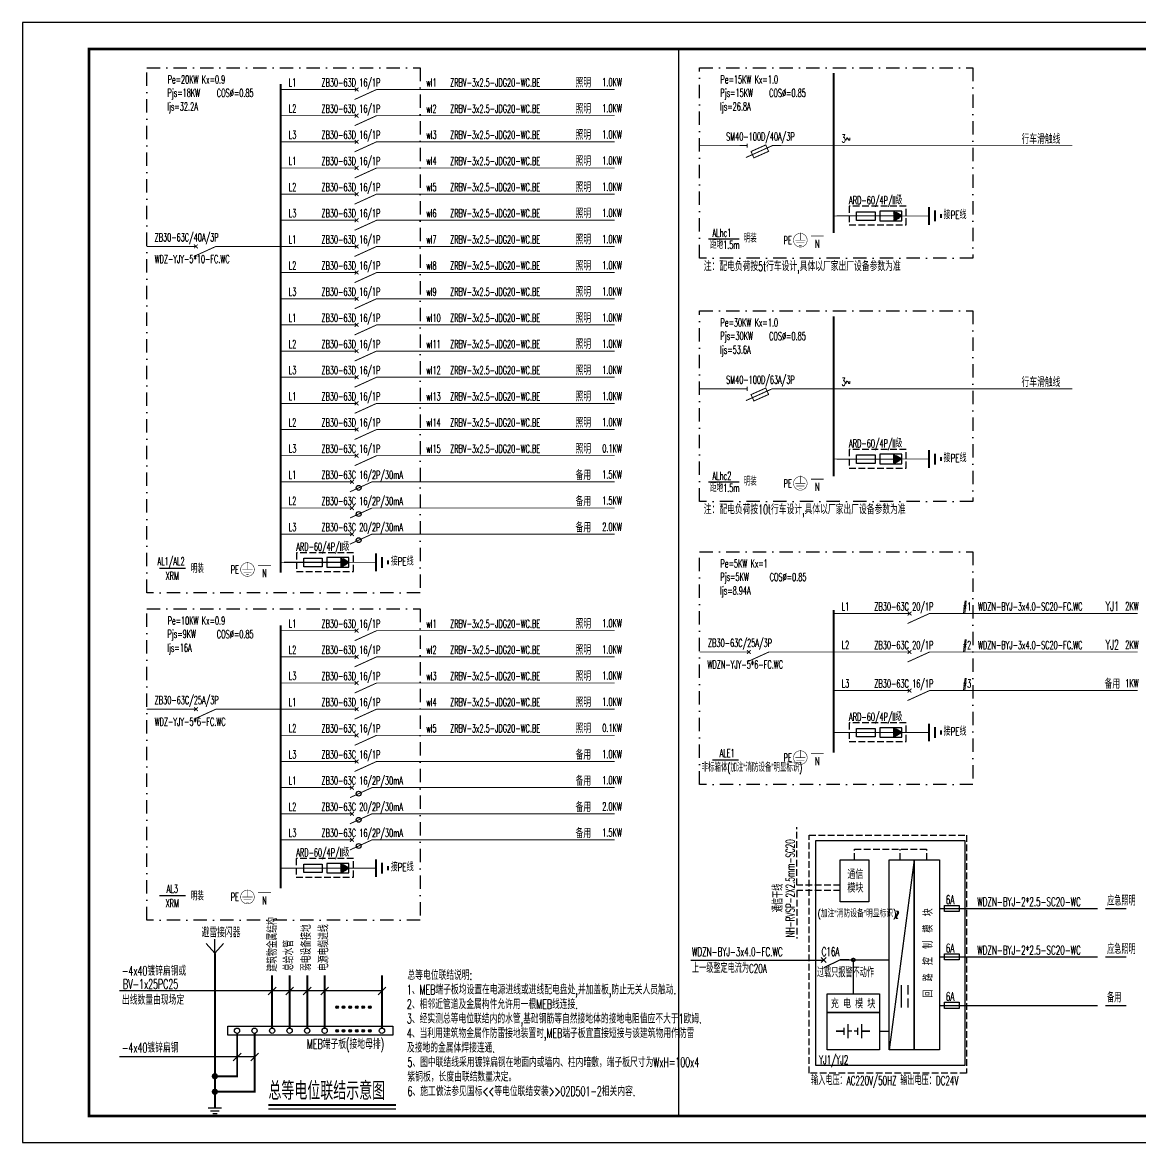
# Model space of a CAD drawing. Extents: x 1751103 to 2598738, y -609732 to 659428.
# Drawn here: x 2088390 to 2130336, y 117181 to 159181 of the extents above; entities that cross this region are included whole.
import ezdxf
from ezdxf.enums import TextEntityAlignment as Align

# ---------------------------------------------------------------- set-up
doc = ezdxf.new("R2010")
doc.units = 0
doc.header["$LTSCALE"] = 1000
doc.header["$MEASUREMENT"] = 0
for name, pattern in [('ACAD_ISO02W100', [15, 12, -3]), ('DASH', [0.35, 0.25, -0.1]), ('DASHDOTX2', [2, 1, -0.5, 0, -0.5])]:
    doc.linetypes.add(name, pattern=pattern)
doc.layers.get('0').update_dxf_attribs({"linetype": 'CONTINUOUS'})
for name, color, linetype in [('DIM-照明', 4, 'CONTINUOUS'), ('DOTLN', 2, 'CONTINUOUS'), ('E-SB', 3, 'CONTINUOUS'), ('E-电气标注', 4, 'CONTINUOUS'), ('ELEMENT', 3, 'CONTINUOUS'), ('EQUIP_标注', 4, 'CONTINUOUS'), ('LZQ', 200, 'CONTINUOUS'), ('PUB_TEXT', 7, 'CONTINUOUS'), ('TEL_TEXT', 7, 'CONTINUOUS'), ('TEL_TITLE', 7, 'CONTINUOUS'), ('WIRE-母线', 6, 'CONTINUOUS'), ('WIRE-照明', 1, 'CONTINUOUS'), ('WIRE-系统', 4, 'CONTINUOUS'), ('XTT', 3, 'CONTINUOUS'), ('ZXP', 7, 'CONTINUOUS'), ('电气', 7, 'CONTINUOUS'), ('系统层', 7, 'CONTINUOUS')]:
    doc.layers.add(name, color=color, linetype=linetype)
doc.styles.add('-宋体', font='', dxfattribs={"width": 0.8})
doc.styles.add('HZTXT', font='txt', dxfattribs={"width": 0.7, "height": 300, "bigfont": 'HZTXT'})
doc.styles.add('IDQSTYLE', font='simplex.shx', dxfattribs={"width": 0.7, "bigfont": 'hztxt.shx'})
doc.styles.get("Standard").update_dxf_attribs({"font": 'gbenor.shx', "bigfont": 'gbcbig.shx'})
doc.styles.add('STY53', font='COMPLEX', dxfattribs={"width": 0.6, "bigfont": 'HZTXT'})
doc.styles.add('TXT', font='ros.shx', dxfattribs={"width": 0.8, "height": 300, "bigfont": 'hzs.shx'})
doc.styles.get('-宋体').set_extended_font_data('SimSun')

# ---------------------------------------------------------------- blocks, each defined once
blk = doc.blocks.new('$ELEMENT$00000454')
at = {"const_width": 0.0233}
for points in [[(0, 0), (0, -0.375)], [(-0.25, -0.375), (0.25, -0.375)], [(-0.188, -0.5), (0.188, -0.5)], [(-0.062, -0.625), (0.062, -0.625)]]:
    blk.add_lwpolyline(points, dxfattribs=at)
blk.add_lwpolyline([(0, -0.04, 1), (0, -0.707, 1), (0, -0.04, 1)], format="xyb", dxfattribs=at)
at = {"flags": 9}
blk.add_attdef('S', (0, 0), '', height=0.00000667, dxfattribs=at)
blk = doc.blocks.new('$ELEMENT$00000497')
at = {"const_width": 0.0233}
for points in [[(0, 0), (0, -0.25)], [(0, -1), (0, -0.75), (-0.25, -0.2)], [(-0.047, -0.297), (0.047, -0.203)], [(-0.047, -0.203), (0.047, -0.297)]]:
    blk.add_lwpolyline(points, dxfattribs=at)
at = {"flags": 9}
blk.add_attdef('S', (0, 0), '', height=0.00000667, dxfattribs=at)
blk = doc.blocks.new('$ELEMENT$00000525')
at = {"const_width": 0.0233}
for points in [[(0, 0), (0, -0.25)], [(-0.25, -0.2), (0, -0.75), (0, -1)], [(-0.047, -0.203), (0.047, -0.297)], [(0.047, -0.203), (-0.047, -0.297)]]:
    blk.add_lwpolyline(points, dxfattribs=at)
blk.add_circle((-0.151, -0.417), 0.0615)
at = {"flags": 9}
blk.add_attdef('S', (0, 0), '', height=0.00000667, dxfattribs=at)
blk = doc.blocks.new('$ELEMENT$00000529')
at = {"const_width": 0.0233}
for points in [[(0, 0), (0, -0.183)], [(-0.291, -0.342), (-0.139, -0.275), (0.017, -0.625), (-0.136, -0.693), (-0.291, -0.342)], [(0, -1), (0, -0.78), (-0.283, -0.152)], [(-0.05, -0.183), (0.05, -0.183)]]:
    blk.add_lwpolyline(points, dxfattribs=at)
at = {"flags": 9}
blk.add_attdef('S', (0, 0), '', height=0.00000667, dxfattribs=at)

msp = doc.modelspace()

# ---------------------------------------------------------------- hatches: boundary and pattern name
at = {"layer": 'DIM-照明', "linetype": 'BYBLOCK'}
for points in [[(2100241, 122257, 1), (2100143, 122257, 1)], [(2100488, 122257, 1), (2100389, 122257, 1)], [(2100734, 122257, 1), (2100636, 122257, 1)], [(2100981, 122257, 1), (2100882, 122257, 1)], [(2101227, 122257, 1), (2101128, 122257, 1)], [(2101473, 122257, 1), (2101375, 122257, 1)], [(2100241, 121368, 1), (2100143, 121368, 1)], [(2100488, 121368, 1), (2100389, 121368, 1)], [(2100734, 121368, 1), (2100636, 121368, 1)], [(2100981, 121368, 1), (2100882, 121368, 1)], [(2101227, 121368, 1), (2101128, 121368, 1)], [(2101473, 121368, 1), (2101375, 121368, 1)]]:
    msp.add_hatch(color=256, dxfattribs=at).paths.add_polyline_path(points)
h = msp.add_hatch(color=256, dxfattribs=at)
edge = h.paths.add_edge_path()
edge.add_ellipse((2095610, 119669), major_axis=(-9, 118), ratio=1, start_angle=0, end_angle=360)
h = msp.add_hatch(color=256, dxfattribs=at)
edge = h.paths.add_edge_path()
edge.add_ellipse((2095610, 119087), major_axis=(-9, 118), ratio=1, start_angle=0, end_angle=360)
at = {"layer": '电气'}
h = msp.add_hatch(dxfattribs=at)
h.set_pattern_fill('ANSI31', color=256, scale=100, style=0)
h.set_pattern_definition([(45, (2599920.477, 137870.388), (-7.07106781, 7.07106781), [])])
h.paths.add_polyline_path([(2121378, 151924), (2121075, 152103), (2121075, 151745)])
h = msp.add_hatch(dxfattribs=at)
h.set_pattern_fill('ANSI31', color=256, scale=100, style=0)
h.set_pattern_definition([(45, (2599918.881, 128755.143), (-7.07106781, 7.07106781), [])])
h.paths.add_polyline_path([(2121376, 142809), (2121073, 142988), (2121073, 142630)])
h = msp.add_hatch(dxfattribs=at)
h.set_pattern_fill('ANSI31', color=256, scale=100, style=0)
h.set_pattern_definition([(45, (2579181.573, 124881.649), (-7.07106781, 7.07106781), [])])
h.paths.add_polyline_path([(2100639, 138936), (2100336, 139115), (2100336, 138757)])
h = msp.add_hatch(dxfattribs=at)
h.set_pattern_fill('ANSI31', color=256, scale=100, style=0)
h.set_pattern_definition([(45, (2599918.881, 118502.354), (-7.07106781, 7.07106781), [])])
h.paths.add_polyline_path([(2121376, 132556), (2121073, 132735), (2121073, 132377)])
h = msp.add_hatch(dxfattribs=at)
h.set_pattern_fill('ANSI31', color=256, scale=100, style=0)
h.set_pattern_definition([(45, (2579179.976, 113416.538), (-7.07106781, 7.07106781), [])])
h.paths.add_polyline_path([(2100637, 127471), (2100334, 127650), (2100334, 127292)])

# ---------------------------------------------------------------- linework, layer by layer
at = {"color": 250}
msp.add_line((2112999, 158181), (2112999, 118181), dxfattribs=at)
at = {"color": 4, "linetype": 'DASH'}
for p, q in [((2119600, 128185, 7220), (2122318, 128185, 7223)), ((2119600, 127779, 7220), (2119600, 128185, 7220)), ((2121321, 127780, 7223), (2121321, 128185, 7223)), ((2122318, 127780, 7223), (2122318, 128185, 7223))]:
    msp.add_line(p, q, dxfattribs=at)
at = {"color": 7}
for p, q in [((2121848, 127780, 7223), (2120907, 120654, 7223)), ((2119396, 124031, 10835), (2119062, 124031, 10835)), ((2121353, 123082, 3612), (2121353, 122248, 3612)), ((2121600, 123082, 3612), (2121600, 122729, 3612)), ((2121600, 122588, 3612), (2121600, 122248, 3612)), ((2118580, 122063, 7223), (2120536, 122063, 7223)), ((2119210, 121226, 7223), (2119210, 121478, 7223)), ((2119366, 121097, 7223), (2119366, 121620, 7223)), ((2119728, 121226, 7223), (2119728, 121478, 7223)), ((2119884, 121097, 7223), (2119884, 121620, 7223)), ((2118915, 121358, 7223), (2119210, 121358, 7223)), ((2119210, 121358, 7223), (2118915, 121358, 7223)), ((2119503, 121358, 7223), (2119366, 121358, 7223)), ((2119728, 121358, 7223), (2119591, 121358, 7223)), ((2119884, 121358, 7223), (2120179, 121358, 7223)), ((2120179, 121358, 7223), (2119884, 121358, 7223))]:
    msp.add_line(p, q, dxfattribs=at)
for p, q in [((2129024, 125956, 14446), (2129799, 125956, 14446)), ((2129024, 124141, 14446), (2129799, 124141, 14446)), ((2129024, 122326, 14446), (2129799, 122326, 14446))]:
    msp.add_line(p, q)
at = {"color": 1}
for p, q in [((2118148, 124024, 11423), (2118449, 124024, 10835)), ((2119062, 124031, 10835), (2120907, 124031, 7223)), ((2119558, 124029, 7223), (2119558, 122758, 7223)), ((2120536, 121358, 7223), (2120907, 121358, 7223))]:
    msp.add_line(p, q, dxfattribs=at)
at = {"color": 7, "linetype": 'ACAD_ISO02W100'}
for p, q in [((2118541, 124118, 10835), (2118357, 123930, 10835)), ((2118357, 124118, 10835), (2118541, 123930, 10835)), ((2119062, 124031, 10835), (2118452, 123730, 10835))]:
    msp.add_line(p, q, dxfattribs=at)
at = {"color": 3, "linetype": 'CONTINUOUS', "const_width": 27}
for points in [[(2121378, 151924), (2122396, 151924)], [(2121376, 142809), (2122394, 142809)], [(2100639, 138936), (2101657, 138936)], [(2121376, 132556), (2122394, 132556)], [(2100637, 127471), (2101655, 127471)]]:
    msp.add_lwpolyline(points, dxfattribs=at)
at = {"ltscale": 10, "const_width": 50}
for points in [[(2114127, 151058), (2115282, 151058)], [(2114127, 141943), (2115282, 141943)], [(2093528, 138713), (2094515, 138713)], [(2114267, 131521), (2115254, 131521)], [(2093528, 126435), (2094515, 126435)]]:
    msp.add_lwpolyline(points, dxfattribs=at)
at = {"color": 4, "linetype": 'DASH', "elevation": 7220}
for points in [[(2117445, 126834), (2117445, 129013)], [(2119062, 126834), (2117445, 126834)], [(2119062, 126638), (2117445, 126638)], [(2117445, 126638), (2117445, 124833)]]:
    msp.add_lwpolyline(points, dxfattribs=at)
msp.add_lwpolyline([(2118148, 128510), (2123741, 128510), (2123741, 120074), (2118148, 120074)], close=True)
at = {"color": 7, "elevation": 7220}
msp.add_lwpolyline([(2120138, 127779), (2120138, 126209), (2119062, 126209), (2119062, 127779)], close=True, dxfattribs=at)
at = {"color": 7, "elevation": 7223}
for points in [[(2121848, 127780), (2121848, 120654), (2120907, 120654), (2120907, 127780), (2121848, 127780)], [(2122789, 127780), (2122789, 120654), (2121848, 120654), (2121848, 127780), (2122789, 127780)]]:
    msp.add_lwpolyline(points, dxfattribs=at)
at = {"elevation": 7223}
for points in [[(2120536, 122063), (2118580, 122063), (2118580, 122758), (2120536, 122758)], [(2118580, 122063), (2120536, 122063), (2120536, 120654), (2118580, 120654)]]:
    msp.add_lwpolyline(points, close=True, dxfattribs=at)
at = {"color": 7, "linetype": 'ACAD_ISO02W100'}
msp.add_circle((2119558, 124029, 7223), 62.5, dxfattribs=at)
at = {"layer": 'DIM-照明', "ltscale": 1.2}
for q in [(2095610, 124807), (2095289, 124643), (2095931, 124643)]:
    msp.add_line((2095610, 124279), q, dxfattribs=at)
at = {"layer": 'DIM-照明', "ltscale": 1200}
for p, q in [((2101879, 122866), (2092037, 122866)), ((2097098, 120395), (2092037, 120395)), ((2095363, 118481), (2095856, 118481)), ((2095446, 118376), (2095774, 118376)), ((2095528, 118274), (2095692, 118274))]:
    msp.add_line(p, q, dxfattribs=at)
at = {"layer": 'DIM-照明', "linetype": 'BYBLOCK'}
for p, q in [((2097904, 123011), (2097613, 122721)), ((2098561, 123011), (2098270, 122721)), ((2099218, 123011), (2098927, 122721)), ((2099875, 123011), (2099584, 122721)), ((2102025, 123011), (2101734, 122721)), ((2096592, 120540), (2096301, 120250)), ((2097243, 120540), (2096953, 120250))]:
    msp.add_line(p, q, dxfattribs=at)
at = {"layer": 'DIM-照明', "ltscale": 1.2, "const_width": 73.9}
for points in [[(2095610, 118481), (2095610, 124279)], [(2097758, 121475), (2097758, 123454)], [(2098416, 121475), (2098416, 123454)], [(2099073, 121475), (2099073, 123454)], [(2099730, 121475), (2099730, 123454)], [(2101879, 121475), (2101879, 123454)], [(2096446, 121278), (2096446, 119669), (2095610, 119669)], [(2097098, 121278), (2097098, 119087), (2095610, 119087)]]:
    msp.add_lwpolyline(points, dxfattribs=at)
at = {"layer": 'DIM-照明', "linetype": 'BYBLOCK'}
msp.add_lwpolyline([(2096100, 121544), (2102286, 121544), (2102286, 121215), (2096100, 121215)], close=True, dxfattribs=at)
for centre, radius in [((2100192, 122257), 49.3), ((2100438, 122257), 49.3), ((2100685, 122257), 49.3), ((2100931, 122257), 49.3), ((2101178, 122257), 49.3), ((2101424, 122257), 49.3), ((2096441, 121376), 98.8), ((2097098, 121376), 98.8), ((2097757, 121376), 98.8), ((2098414, 121376), 98.8), ((2099071, 121376), 98.8), ((2099728, 121376), 98.8), ((2100192, 121368), 49.3), ((2100438, 121368), 49.3), ((2100685, 121368), 49.3), ((2100931, 121368), 49.3), ((2101178, 121368), 49.3), ((2101424, 121368), 49.3), ((2101878, 121376), 98.8)]:
    msp.add_circle(centre, radius, dxfattribs=at)
at = {"layer": 'DOTLN', "color": 2, "linetype": 'DASH'}
for points in [[(2119405, 151588), (2121546, 151588), (2121546, 152288), (2119405, 152288)], [(2119403, 142473), (2121545, 142473), (2121545, 143173), (2119403, 143173)], [(2098666, 138599), (2100808, 138599), (2100808, 139299), (2098666, 139299)], [(2119403, 132220), (2121545, 132220), (2121545, 132920), (2119403, 132920)], [(2098664, 127134), (2100806, 127134), (2100806, 127834), (2098664, 127834)]]:
    msp.add_lwpolyline(points, close=True, dxfattribs=at)
at = {"layer": 'DOTLN', "linetype": 'DASH'}
for points in [[(2121378, 151924), (2121075, 152103), (2121075, 151745), (2121378, 151924)], [(2121376, 142809), (2121073, 142988), (2121073, 142630), (2121376, 142809)], [(2100639, 138936), (2100336, 139115), (2100336, 138757), (2100639, 138936)], [(2121376, 132556), (2121073, 132735), (2121073, 132377), (2121376, 132556)], [(2100637, 127471), (2100334, 127650), (2100334, 127292), (2100637, 127471)]]:
    msp.add_lwpolyline(points, dxfattribs=at)
at = {"layer": 'E-电气标注', "color": 2, "linetype": 'DASH'}
msp.add_lwpolyline([(2117898, 128712), (2123806, 128712), (2123806, 119785), (2117898, 119785)], close=True, dxfattribs=at)
at = {"layer": 'EQUIP_标注', "const_width": 70}
msp.add_lwpolyline([(2097620, 118592), (2102399, 118592)], dxfattribs=at)
at = {"layer": 'EQUIP_标注'}
msp.add_lwpolyline([(2097620, 118452), (2102399, 118452)], dxfattribs=at)
at = {"layer": 'LZQ', "linetype": 'DASHDOTX2', "ltscale": 0.5}
for points in [[(2093052, 157482), (2103311, 157482), (2103311, 137799), (2093052, 137799)], [(2113791, 157482), (2124049, 157482), (2124049, 150337), (2113791, 150337)], [(2113791, 148367), (2124049, 148367), (2124049, 141222), (2113791, 141222)], [(2113791, 139333), (2124049, 139333), (2124049, 130607), (2113791, 130607)], [(2093052, 137191), (2103311, 137191), (2103311, 125521), (2093052, 125521)]]:
    msp.add_lwpolyline(points, close=True, dxfattribs=at)
at = {"layer": 'TEL_TITLE', "color": 4}
msp.add_lwpolyline([(2088390, 117181), (2162690, 117181), (2162690, 159181), (2088390, 159181)], close=True, dxfattribs=at)
at = {"layer": 'TEL_TITLE', "color": 4, "const_width": 100}
msp.add_lwpolyline([(2090890, 118181), (2161690, 118181), (2161690, 158181), (2090890, 158181)], close=True, dxfattribs=at)
at = {"layer": 'WIRE-母线', "ltscale": 10, "const_width": 80}
for points in [[(2118820, 157279), (2118820, 151282)], [(2098081, 156872), (2098081, 138552)], [(2118820, 148163), (2118820, 142167)], [(2118820, 137156), (2118820, 131806)], [(2098081, 136581), (2098081, 126720)]]:
    msp.add_lwpolyline(points, dxfattribs=at)
at = {"layer": 'WIRE-照明', "const_width": 40}
for points in [[(2120553, 151924), (2121075, 151924)], [(2120552, 142809), (2121073, 142809)], [(2099815, 138936), (2100336, 138936)], [(2120552, 132556), (2121073, 132556)], [(2099813, 127471), (2100334, 127471)]]:
    msp.add_lwpolyline(points, dxfattribs=at)
at = {"layer": 'WIRE-系统', "ltscale": 10}
for points, const_width in [([(2098080, 156665), (2100552, 156665)], 35), ([(2101877, 156665), (2110611, 156665)], 35), ([(2098080, 155685), (2100552, 155685)], 35), ([(2101877, 155685), (2110611, 155685)], 35), ([(2098080, 154704), (2100552, 154704)], 35), ([(2101877, 154704), (2110611, 154704)], 35), ([(2118820, 154560), (2127779, 154560)], 35), ([(2098080, 153723), (2100552, 153723)], 35), ([(2101877, 153723), (2110611, 153723)], 35), ([(2098080, 152743), (2100552, 152743)], 35), ([(2101877, 152743), (2110611, 152743)], 35), ([(2098080, 151762), (2100552, 151762)], 35), ([(2101877, 151762), (2110611, 151762)], 35), ([(2098080, 150781), (2100552, 150781)], 35), ([(2101877, 150781), (2110611, 150781)], 35), ([(2117972, 151171), (2118452, 151171)], 28), ([(2098080, 149801), (2100552, 149801)], 35), ([(2101877, 149801), (2110611, 149801)], 35), ([(2098080, 148820), (2100552, 148820)], 35), ([(2101877, 148820), (2110611, 148820)], 35), ([(2098080, 147839), (2100552, 147839)], 35), ([(2101877, 147839), (2110611, 147839)], 35), ([(2098080, 146859), (2100552, 146859)], 35), ([(2101877, 146859), (2110611, 146859)], 35), ([(2098080, 145878), (2100552, 145878)], 35), ([(2101877, 145878), (2110611, 145878)], 35), ([(2118820, 145445), (2127779, 145445)], 35), ([(2098080, 144897), (2100552, 144897)], 35), ([(2101877, 144897), (2110611, 144897)], 35), ([(2098080, 143917), (2100552, 143917)], 35), ([(2101877, 143917), (2110611, 143917)], 35), ([(2098080, 142936), (2100552, 142936)], 35), ([(2101877, 142936), (2110611, 142936)], 35), ([(2098080, 141955), (2100552, 141955)], 35), ([(2101877, 141955), (2110611, 141955)], 35), ([(2117972, 142055), (2118452, 142055)], 28), ([(2098080, 140974), (2100552, 140974)], 35), ([(2101877, 140974), (2110611, 140974)], 35), ([(2098080, 139994), (2100552, 139994)], 35), ([(2101877, 139994), (2110611, 139994)], 35), ([(2097233, 138825), (2097713, 138825)], 28), ([(2118820, 137019), (2121293, 137019)], 35), ([(2122793, 137019), (2130228, 137019)], 35), ([(2098080, 136374), (2100552, 136374)], 35), ([(2101877, 136374), (2110611, 136374)], 35), ([(2098080, 135393), (2100552, 135393)], 35), ([(2101877, 135393), (2110611, 135393)], 35), ([(2118820, 135574), (2121293, 135574)], 35), ([(2122793, 135574), (2130228, 135574)], 35), ([(2098080, 134413), (2100552, 134413)], 35), ([(2101877, 134413), (2110611, 134413)], 35), ([(2118820, 134129), (2121293, 134129)], 35), ([(2122793, 134129), (2130228, 134129)], 35), ([(2098080, 133432), (2100552, 133432)], 35), ([(2101877, 133432), (2110611, 133432)], 35), ([(2098080, 132451), (2100552, 132451)], 35), ([(2101877, 132451), (2110611, 132451)], 35), ([(2098080, 131471), (2100552, 131471)], 35), ([(2101877, 131471), (2110611, 131471)], 35), ([(2117972, 131773), (2118452, 131773)], 28), ([(2098080, 130490), (2100552, 130490)], 35), ([(2101877, 130490), (2110611, 130490)], 35), ([(2098080, 129509), (2100552, 129509)], 35), ([(2101877, 129509), (2110611, 129509)], 35), ([(2098080, 128529), (2100552, 128529)], 35), ([(2101877, 128529), (2110611, 128529)], 35), ([(2097233, 126548), (2097713, 126548)], 28)]:
    msp.add_lwpolyline(points, dxfattribs=dict(at, const_width=const_width))
at = {"layer": 'WIRE-系统', "const_width": 35}
for points in [[(2115435, 154560), (2113790, 154560)], [(2116560, 154560), (2118818, 154560)], [(2094710, 150781), (2093051, 150781)], [(2095835, 150781), (2098080, 150781)], [(2115435, 145445), (2113790, 145445)], [(2116560, 145445), (2118818, 145445)], [(2115452, 135574), (2113793, 135574)], [(2116577, 135574), (2118822, 135574)], [(2094713, 133432), (2093054, 133432)], [(2095838, 133432), (2098083, 133432)]]:
    msp.add_lwpolyline(points, dxfattribs=at)
at = {"layer": 'XTT', "color": 3, "linetype": 'CONTINUOUS'}
for p, q in [((2122789, 125956, 7223), (2123741, 125956, 7223)), ((2123741, 125956, 14446), (2128716, 125956, 14446)), ((2113469, 124024, 941), (2118148, 124024, 10201)), ((2122789, 124141, 7223), (2123741, 124141, 7223)), ((2123741, 124141, 14446), (2128716, 124141, 14446)), ((2122789, 122326, 7223), (2123741, 122326, 7223)), ((2123741, 122326, 14446), (2128716, 122326, 14446))]:
    msp.add_line(p, q, dxfattribs=at)
for points, const_width in [([(2118820, 151924), (2120553, 151924)], 27), ([(2118941, 151924), (2120553, 151924)], 40), ([(2118818, 142809), (2120552, 142809)], 27), ([(2118939, 142809), (2120552, 142809)], 40), ([(2098081, 138936), (2099815, 138936)], 27), ([(2098202, 138936), (2099815, 138936)], 40), ([(2118818, 132556), (2120552, 132556)], 27), ([(2118939, 132556), (2120552, 132556)], 40), ([(2098080, 127471), (2099813, 127471)], 27), ([(2098200, 127471), (2099813, 127471)], 40)]:
    msp.add_lwpolyline(points, dxfattribs=dict(at, const_width=const_width))
for points in [[(2122977, 126075), (2123528, 126075), (2123528, 125843), (2122977, 125843)], [(2122977, 124260), (2123528, 124260), (2123528, 124028), (2122977, 124028)], [(2122977, 122445), (2123528, 122445), (2123528, 122212), (2122977, 122212)]]:
    msp.add_lwpolyline(points, close=True, dxfattribs=at)
at = {"layer": '电气'}
for points in [[(2119685, 152078), (2120375, 152078), (2120375, 151758), (2119685, 151758)], [(2119683, 142962), (2120374, 142962), (2120374, 142643), (2119683, 142643)], [(2098946, 139089), (2099636, 139089), (2099636, 138770), (2098946, 138770)], [(2119683, 132710), (2120374, 132710), (2120374, 132390), (2119683, 132390)], [(2098944, 127624), (2099635, 127624), (2099635, 127305), (2098944, 127305)]]:
    msp.add_lwpolyline(points, close=True, dxfattribs=at)
at = {"layer": '电气', "const_width": 72}
for points in [[(2122396, 151590), (2122396, 152259)], [(2122621, 151719), (2122621, 152130)], [(2122846, 151847), (2122846, 152002)], [(2122394, 142475), (2122394, 143143)], [(2122619, 142603), (2122619, 143015)], [(2122844, 142732), (2122844, 142886)], [(2101657, 138601), (2101657, 139270)], [(2101882, 138730), (2101882, 139141)], [(2102107, 138859), (2102107, 139013)], [(2122394, 132222), (2122394, 132891)], [(2122619, 132351), (2122619, 132762)], [(2122844, 132479), (2122844, 132634)], [(2101655, 127136), (2101655, 127805)], [(2101880, 127265), (2101880, 127676)], [(2102105, 127393), (2102105, 127548)]]:
    msp.add_lwpolyline(points, dxfattribs=at)
at = {"layer": '系统层', "color": 1, "linetype": 'CONTINUOUS'}
for points in [[(2120553, 151745), (2121378, 151745), (2121378, 152103), (2120553, 152103)], [(2120552, 142630), (2121376, 142630), (2121376, 142988), (2120552, 142988)], [(2099815, 138757), (2100639, 138757), (2100639, 139115), (2099815, 139115)], [(2120552, 132377), (2121376, 132377), (2121376, 132735), (2120552, 132735)], [(2099813, 127292), (2100637, 127292), (2100637, 127650), (2099813, 127650)]]:
    msp.add_lwpolyline(points, close=True, dxfattribs=at)

# ---------------------------------------------------------------- block references
at = {"layer": 'E-SB', "xscale": 1573.714285714319, "yscale": 1573.714285714319, "zscale": 1573.714285714286, "rotation": 90}
for p in [(2115291, 154560), (2115291, 145445)]:
    msp.add_blockref('$ELEMENT$00000529', p, dxfattribs=at)
at = {"layer": 'ELEMENT', "ltscale": 10, "xscale": 1500, "yscale": 1500, "rotation": 89.99999999089307}
for p in [(2100552, 156665), (2100552, 155685), (2100552, 154704), (2100552, 153723), (2100552, 152743), (2100552, 151762), (2094523, 150781), (2100552, 150781), (2100552, 149801), (2100552, 148820), (2100552, 147839), (2100552, 146859), (2100552, 145878), (2100552, 144897), (2100552, 143917), (2100552, 142936), (2121293, 137019), (2100552, 136374), (2115265, 135574), (2121293, 135574), (2100552, 135393), (2100552, 134413), (2121293, 134129), (2094526, 133432), (2100552, 133432), (2100552, 132451), (2100552, 131471)]:
    msp.add_blockref('$ELEMENT$00000497', p, dxfattribs=at)
at = {"layer": 'ELEMENT', "ltscale": 100, "xscale": 768, "yscale": 768, "zscale": 768}
for p in [(2117572, 151301), (2117572, 142185), (2096833, 138955), (2117572, 131903), (2096833, 126678)]:
    msp.add_blockref('$ELEMENT$00000454', p, dxfattribs=at)
at = {"layer": 'ELEMENT', "xscale": 1500, "yscale": 1500, "rotation": 89.99999999089307}
for p in [(2100377, 141955), (2100377, 140974), (2100377, 139994), (2100377, 130490), (2100377, 129509), (2100377, 128529)]:
    msp.add_blockref('$ELEMENT$00000525', p, dxfattribs=at)

# ---------------------------------------------------------------- texts
at = {"color": 7, "style": 'TXT', "width": 0.55}
msp.add_text('~', height=891, rotation=90, dxfattribs=at).set_placement((2121630, 125529, 10835))
at = {"layer": 'PUB_TEXT', "color": 7, "ltscale": 10, "style": 'STY53', "width": 0.6}
for s, height, p in [('Pe=20KW Kx=0.9', 300, (2093838, 156892)), ('ZB30-63D 16/1P', 300, (2099607, 156776)), ('1.0KW', 300, (2110143, 156791)), ('Pe=15KW Kx=1.0', 300, (2114577, 156892)), ('Pjs=18KW', 300, (2093829, 156393)), ('COS%%C=0.85', 300, (2095682, 156385)), ('L1', 300, (2098379, 156780)), ('wl1', 300, (2103540, 156777)), ('ZRBV-3x2.5-JDG20-WC.BE', 300, (2104433, 156776)), ('Pjs=15KW', 300, (2114568, 156393)), ('COS%%C=0.85', 300, (2116399, 156385)), ('Ijs=32.2A', 300, (2093823, 155875)), ('L2', 300, (2098379, 155799)), ('ZB30-63D 16/1P', 300, (2099607, 155795)), ('wl2', 300, (2103540, 155796)), ('ZRBV-3x2.5-JDG20-WC.BE', 300, (2104433, 155795)), ('1.0KW', 300, (2110143, 155810)), ('Ijs=26.8A', 300, (2114562, 155875)), ('L3', 300, (2098379, 154819)), ('ZB30-63D 16/1P', 300, (2099607, 154815)), ('wl3', 300, (2103540, 154815)), ('ZRBV-3x2.5-JDG20-WC.BE', 300, (2104433, 154815)), ('1.0KW', 300, (2110143, 154830)), ('SM40-100D/40A/3P', 300, (2114786, 154750)), ('3~', 300, (2119118, 154676)), ('ZB30-63D 16/1P', 300, (2099607, 153834)), ('1.0KW', 300, (2110143, 153849)), ('L1', 300, (2098379, 153838)), ('wl4', 300, (2103540, 153835)), ('ZRBV-3x2.5-JDG20-WC.BE', 300, (2104433, 153834)), ('L2', 300, (2098379, 152857)), ('ZB30-63D 16/1P', 300, (2099607, 152853)), ('wl5', 300, (2103540, 152854)), ('ZRBV-3x2.5-JDG20-WC.BE', 300, (2104433, 152853)), ('1.0KW', 300, (2110143, 152868)), ('ARD-60/4P/II级', 300, (2119400, 152362)), ('L3', 300, (2098379, 151877)), ('ZB30-63D 16/1P', 300, (2099607, 151873)), ('wl6', 300, (2103540, 151873)), ('ZRBV-3x2.5-JDG20-WC.BE', 300, (2104433, 151873)), ('1.0KW', 300, (2110143, 151888)), ('ZB30-63C/40A/3P', 300, (2093349, 150971)), ('ZB30-63D 16/1P', 300, (2099607, 150892)), ('1.0KW', 300, (2110143, 150907)), ('ALhc1', 300, (2114276, 151146)), ('明装', 300, (2115447, 150933)), ('L1', 300, (2098379, 150896)), ('wl7', 300, (2103540, 150893)), ('ZRBV-3x2.5-JDG20-WC.BE', 300, (2104433, 150892)), ('距地1.5m', 300, (2114188, 150694)), ('WDZ-YJY-5*10-FC.WC', 300, (2093349, 150160)), ('L2', 300, (2098379, 149915)), ('ZB30-63D 16/1P', 300, (2099607, 149911)), ('wl8', 300, (2103540, 149912)), ('ZRBV-3x2.5-JDG20-WC.BE', 300, (2104433, 149911)), ('1.0KW', 300, (2110143, 149926)), ('注：配电负荷按5t行车设计,具体以厂家出厂设备参数为准', 360, (2113950, 149859)), ('L3', 300, (2098379, 148935)), ('ZB30-63D 16/1P', 300, (2099607, 148930)), ('wl9', 300, (2103540, 148931)), ('ZRBV-3x2.5-JDG20-WC.BE', 300, (2104433, 148930)), ('1.0KW', 300, (2110143, 148946)), ('ZB30-63D 16/1P', 300, (2099607, 147950)), ('1.0KW', 300, (2110143, 147965)), ('L1', 300, (2098379, 147954)), ('wl10', 300, (2103540, 147951)), ('ZRBV-3x2.5-JDG20-WC.BE', 300, (2104433, 147950)), ('Pe=30KW Kx=1.0', 300, (2114577, 147777)), ('Pjs=30KW', 300, (2114568, 147278)), ('COS%%C=0.85', 300, (2116399, 147270)), ('L2', 300, (2098379, 146973)), ('ZB30-63D 16/1P', 300, (2099607, 146969)), ('wl11', 300, (2103540, 146970)), ('ZRBV-3x2.5-JDG20-WC.BE', 300, (2104433, 146969)), ('1.0KW', 300, (2110143, 146984)), ('Ijs=53.6A', 300, (2114562, 146760)), ('L3', 300, (2098379, 145992)), ('ZB30-63D 16/1P', 300, (2099607, 145988)), ('wl12', 300, (2103540, 145989)), ('ZRBV-3x2.5-JDG20-WC.BE', 300, (2104433, 145988)), ('1.0KW', 300, (2110143, 146003)), ('SM40-100D/63A/3P', 300, (2114786, 145635)), ('3~', 300, (2119118, 145560)), ('ZB30-63D 16/1P', 300, (2099607, 145008)), ('1.0KW', 300, (2110143, 145023)), ('L1', 300, (2098379, 145012)), ('wl13', 300, (2103540, 145008)), ('ZRBV-3x2.5-JDG20-WC.BE', 300, (2104433, 145008)), ('L2', 300, (2098379, 144031)), ('ZB30-63D 16/1P', 300, (2099607, 144027)), ('wl14', 300, (2103540, 144028)), ('ZRBV-3x2.5-JDG20-WC.BE', 300, (2104433, 144027)), ('1.0KW', 300, (2110143, 144042)), ('L3', 300, (2098379, 143050)), ('ZB30-63C 16/1P', 300, (2099607, 143046)), ('wl15', 300, (2103540, 143047)), ('ZRBV-3x2.5-JDG20-WC.BE', 300, (2104433, 143046)), ('0.1KW', 300, (2110143, 143061)), ('ARD-60/4P/II级', 300, (2119399, 143247)), ('ZB30-63C 16/2P/30mA', 300, (2099607, 142066)), ('1.5KW', 300, (2110143, 142081)), ('L1', 300, (2098379, 142070)), ('ALhc2', 300, (2114276, 142030)), ('明装', 300, (2115447, 141818)), ('距地1.5m', 300, (2114188, 141579)), ('L2', 300, (2098379, 141089)), ('ZB30-63C 16/2P/30mA', 300, (2099607, 141085)), ('1.5KW', 300, (2110143, 141100)), ('注：配电负荷按10t行车设计,具体以厂家出厂设备参数为准', 360, (2113950, 140743)), ('L3', 300, (2098379, 140108)), ('ZB30-63C 20/2P/30mA', 300, (2099607, 140104)), ('2.0KW', 300, (2110143, 140119)), ('ARD-60/4P/II级', 300, (2098661, 139373)), ('AL1/AL2', 300, (2093457, 138825)), ('Pe=5KW Kx=1', 300, (2114577, 138743)), ('明装', 300, (2094710, 138544)), ('XRM', 300, (2093758, 138282)), ('Pjs=5KW', 300, (2114568, 138244)), ('COS%%C=0.85', 300, (2116421, 138236)), ('Ijs=8.94A', 300, (2114562, 137726)), ('L1', 300, (2119120, 137134)), ('ZB30-63C 20/1P', 300, (2120348, 137130)), ('#1', 300, (2123667, 137131)), ('WDZN-BYJ-3x4.0-SC20-FC.WC', 300, (2124237, 137130)), ('2KW', 300, (2129760, 137145)), ('Pe=10KW Kx=0.9', 300, (2093838, 136601)), ('L1', 300, (2098379, 136489)), ('ZB30-63D 16/1P', 300, (2099607, 136485)), ('wl1', 300, (2103540, 136485)), ('ZRBV-3x2.5-JDG20-WC.BE', 300, (2104433, 136485)), ('1.0KW', 300, (2110143, 136500)), ('Pjs=9KW', 300, (2093829, 136102)), ('COS%%C=0.85', 300, (2095682, 136094)), ('ZB30-63C/25A/3P', 300, (2114110, 135764)), ('Ijs=16A', 300, (2093823, 135584)), ('L2', 300, (2098379, 135508)), ('ZB30-63D 16/1P', 300, (2099607, 135504)), ('wl2', 300, (2103540, 135505)), ('ZRBV-3x2.5-JDG20-WC.BE', 300, (2104433, 135504)), ('1.0KW', 300, (2110143, 135519)), ('L2', 300, (2119120, 135689)), ('ZB30-63C 20/1P', 300, (2120348, 135685)), ('#2', 300, (2123667, 135686)), ('WDZN-BYJ-3x4.0-SC20-FC.WC', 300, (2124237, 135685)), ('2KW', 300, (2129760, 135700)), ('WDZN-YJY-5*6-FC.WC', 300, (2114091, 134953)), ('L3', 300, (2098379, 134527)), ('ZB30-63D 16/1P', 300, (2099607, 134523)), ('wl3', 300, (2103540, 134524)), ('ZRBV-3x2.5-JDG20-WC.BE', 300, (2104433, 134523)), ('1.0KW', 300, (2110143, 134538)), ('L3', 300, (2119120, 134244)), ('ZB30-63C 16/1P', 300, (2120348, 134240)), ('#3', 300, (2123667, 134241)), ('1KW', 300, (2129760, 134255)), ('ZB30-63C/25A/3P', 300, (2093352, 133622)), ('L1', 300, (2098379, 133547)), ('ZB30-63D 16/1P', 300, (2099607, 133543)), ('wl4', 300, (2103540, 133543)), ('ZRBV-3x2.5-JDG20-WC.BE', 300, (2104433, 133543)), ('1.0KW', 300, (2110143, 133558)), ('ARD-60/4P/II级', 300, (2119399, 132994)), ('WDZ-YJY-5*6-FC.WC', 300, (2093352, 132810)), ('L2', 300, (2098379, 132566)), ('ZB30-63C 16/1P', 300, (2099607, 132562)), ('wl5', 300, (2103540, 132563)), ('ZRBV-3x2.5-JDG20-WC.BE', 300, (2104433, 132562)), ('0.1KW', 300, (2110143, 132577)), ('L3', 300, (2098379, 131585)), ('ZB30-63C 16/1P', 300, (2099607, 131581)), ('1.0KW', 300, (2110143, 131596)), ('ALE1', 300, (2114542, 131634)), ('非标箱体(加注“消防设备”明显标识)', 300, (2113869, 131091)), ('L1', 300, (2098379, 130605)), ('ZB30-63C 16/2P/30mA', 300, (2099607, 130601)), ('1.0KW', 300, (2110143, 130616)), ('L2', 300, (2098379, 129624)), ('ZB30-63C 20/2P/30mA', 300, (2099607, 129620)), ('2.0KW', 300, (2110143, 129635)), ('L3', 300, (2098379, 128643)), ('ZB30-63C 16/2P/30mA', 300, (2099607, 128639)), ('1.5KW', 300, (2110143, 128654)), ('ARD-60/4P/II级', 300, (2098660, 127908)), ('AL3', 300, (2093803, 126548)), ('明装', 300, (2094710, 126266)), ('6A', 330, (2123028, 126123, 2889)), ('应急照明', 330, (2129079, 126072, 10835)), ('XRM', 300, (2093758, 126005)), ('WDZN-BYJ-2*2.5-SC20-WC', 330, (2124209, 126046, 7223)), ('避雷接闪器', 360, (2095110, 124881)), ('WDZN-BYJ-3x4.0-FC.WC', 330, (2113508, 124170, 15022)), ('C16A', 330, (2118370, 124175, 10835)), ('6A', 330, (2123028, 124308, 2889)), ('WDZN-BYJ-2*2.5-SC20-WC', 330, (2124209, 124231, 7223)), ('应急照明', 330, (2129079, 124257, 10835)), ('上一级整定电流为C20A', 330, (2113508, 123547, 15022)), ('-4x40镀锌扁钢或', 360, (2092125, 123440)), ('总等电位联结说明:', 360, (2102833, 123281, 602)), ('过载只报警不动作', 330, (2118195, 123384, 10835)), ('BV-1x25PC25', 360, (2092162, 122944)), ('1、MEB端子板均设置在电源进线或进线配电盘处,并加盖板,防止无关人员触动.', 360, (2102814, 122737, 602)), ('出线数量由现场定', 360, (2092125, 122354)), ('6A', 330, (2123028, 122493, 2889)), ('备用', 330, (2129079, 122442, 10835)), ('2、相邻近管道及金属构件允许用一根MEB线连接.', 360, (2102814, 122192, 602)), ('3、经实测总等电位联结内的水管,基础钢筋等自然接地体的接地电阻值应不大于1欧姆.', 360, (2102814, 121648, 602)), ('4、当利用建筑物金属作防雷接地装置时,MEB端子板宜直接短接与该建筑物用作防雷', 360, (2102814, 121103, 602)), ('MEB端子板(接地母排)', 360, (2099065, 120697)), ('及接地的金属体焊接连通.', 360, (2102814, 120559, 602)), ('-4x40镀锌扁钢', 360, (2092125, 120559)), ('5、图中联结线采用镀锌扁钢在地面内或墙内、柱内暗敷，端子板尺寸为WxH=100x4', 360, (2102834, 120014, 602)), ('YJ1/YJ2', 330, (2118271, 120120)), ('紫铜板，长度由联结数量决定。', 360, (2102834, 119470, 602)), ('输入电压：AC220V/50HZ 输出电压：DC24V', 330, (2117973, 119339)), ('6、施工做法参见国标<<等电位联结安装>>02D501-2相关内容.', 360, (2102837, 118925, 602))]:
    msp.add_text(s, height=height, dxfattribs=at).set_placement(p)
for s, p in [('照明', (2109431, 156940)), ('照明', (2109431, 155960)), ('照明', (2109431, 154979)), ('行车滑触线', (2126600, 154835)), ('照明', (2109431, 153998)), ('照明', (2109431, 153018)), ('照明', (2109431, 152037)), ('照明', (2109431, 151056)), ('照明', (2109431, 150076)), ('照明', (2109431, 149095)), ('照明', (2109431, 148114)), ('照明', (2109431, 147134)), ('照明', (2109431, 146153)), ('行车滑触线', (2126600, 145720)), ('照明', (2109431, 145172)), ('照明', (2109431, 144192)), ('照明', (2109431, 143211)), ('备用', (2109431, 142230)), ('备用', (2109431, 141250)), ('备用', (2109431, 140269)), ('YJ1', (2129275, 137294)), ('照明', (2109431, 136649)), ('照明', (2109431, 135669)), ('YJ2', (2129275, 135849)), ('照明', (2109431, 134688)), ('备用', (2129275, 134405)), ('照明', (2109431, 133707)), ('照明', (2109431, 132727)), ('备用', (2109431, 131746)), ('备用', (2109431, 130765)), ('备用', (2109431, 129784)), ('备用', (2109431, 128804))]:
    msp.add_text(s, height=360, dxfattribs=at).set_placement(p, align=Align.MIDDLE)
for s, p in [('PE', (2117098, 150863)), ('N', (2118209, 150728)), ('PE', (2117098, 141748)), ('N', (2118209, 141613)), ('PE', (2096359, 138517)), ('N', (2097471, 138382)), ('PE', (2117098, 131465)), ('N', (2118209, 131330)), ('PE', (2096359, 126240)), ('N', (2097471, 126105))]:
    msp.add_text(s, height=300, dxfattribs=at).set_placement(p, align=Align.CENTER)
for s, height, p in [('NH-RVSP-2X2.5mm-SC20', 330, (2117355, 124878, 10832)), ('通信干线', 330, (2116905, 125820, 10832)), ('建筑物金属结构', 360, (2097938, 123591)), ('弱电设备接地', 360, (2099210, 123616)), ('电源电缆进线', 360, (2099867, 123616)), ('总给水管', 360, (2098553, 123616))]:
    msp.add_text(s, height=height, rotation=90, dxfattribs=at).set_placement(p)
at = {"layer": 'TEL_TEXT', "color": 7}
for s, height, style, width, p in [('接PE线', 300, 'HZTXT', 0.65, (2122946, 151812)), ('接PE线', 300, 'HZTXT', 0.65, (2122945, 142696)), ('接PE线', 300, 'HZTXT', 0.65, (2102207, 138823)), ('接PE线', 300, 'HZTXT', 0.65, (2122945, 132444)), ('接PE线', 300, 'HZTXT', 0.65, (2102206, 127358)), ('(加注“消防设备”明显标识)', 270, 'IDQSTYLE', 0.7, (2118226, 125630))]:
    msp.add_text(s, height=height, dxfattribs=dict(at, style=style, width=width)).set_placement(p)
at = {"layer": 'TEL_TEXT'}
msp.add_text('总等电位联结示意图', height=675.2, dxfattribs=at).set_placement((2097620, 118784))
at = {"layer": 'ZXP', "color": 2, "style": '-宋体', "width": 0.7}
for s, p in [('通信', (2119336, 127101, 7223)), ('模块', (2119336, 126590, 7223)), ('充 电 模 块 ', (2118716, 122251, 3756))]:
    msp.add_text(s, height=308, dxfattribs=at).set_placement(p)
msp.add_text('回  路  控  制  模  块', height=308, rotation=90, dxfattribs=at).set_placement((2122500, 122614, 7223))

doc.saveas('drawing.dxf')
